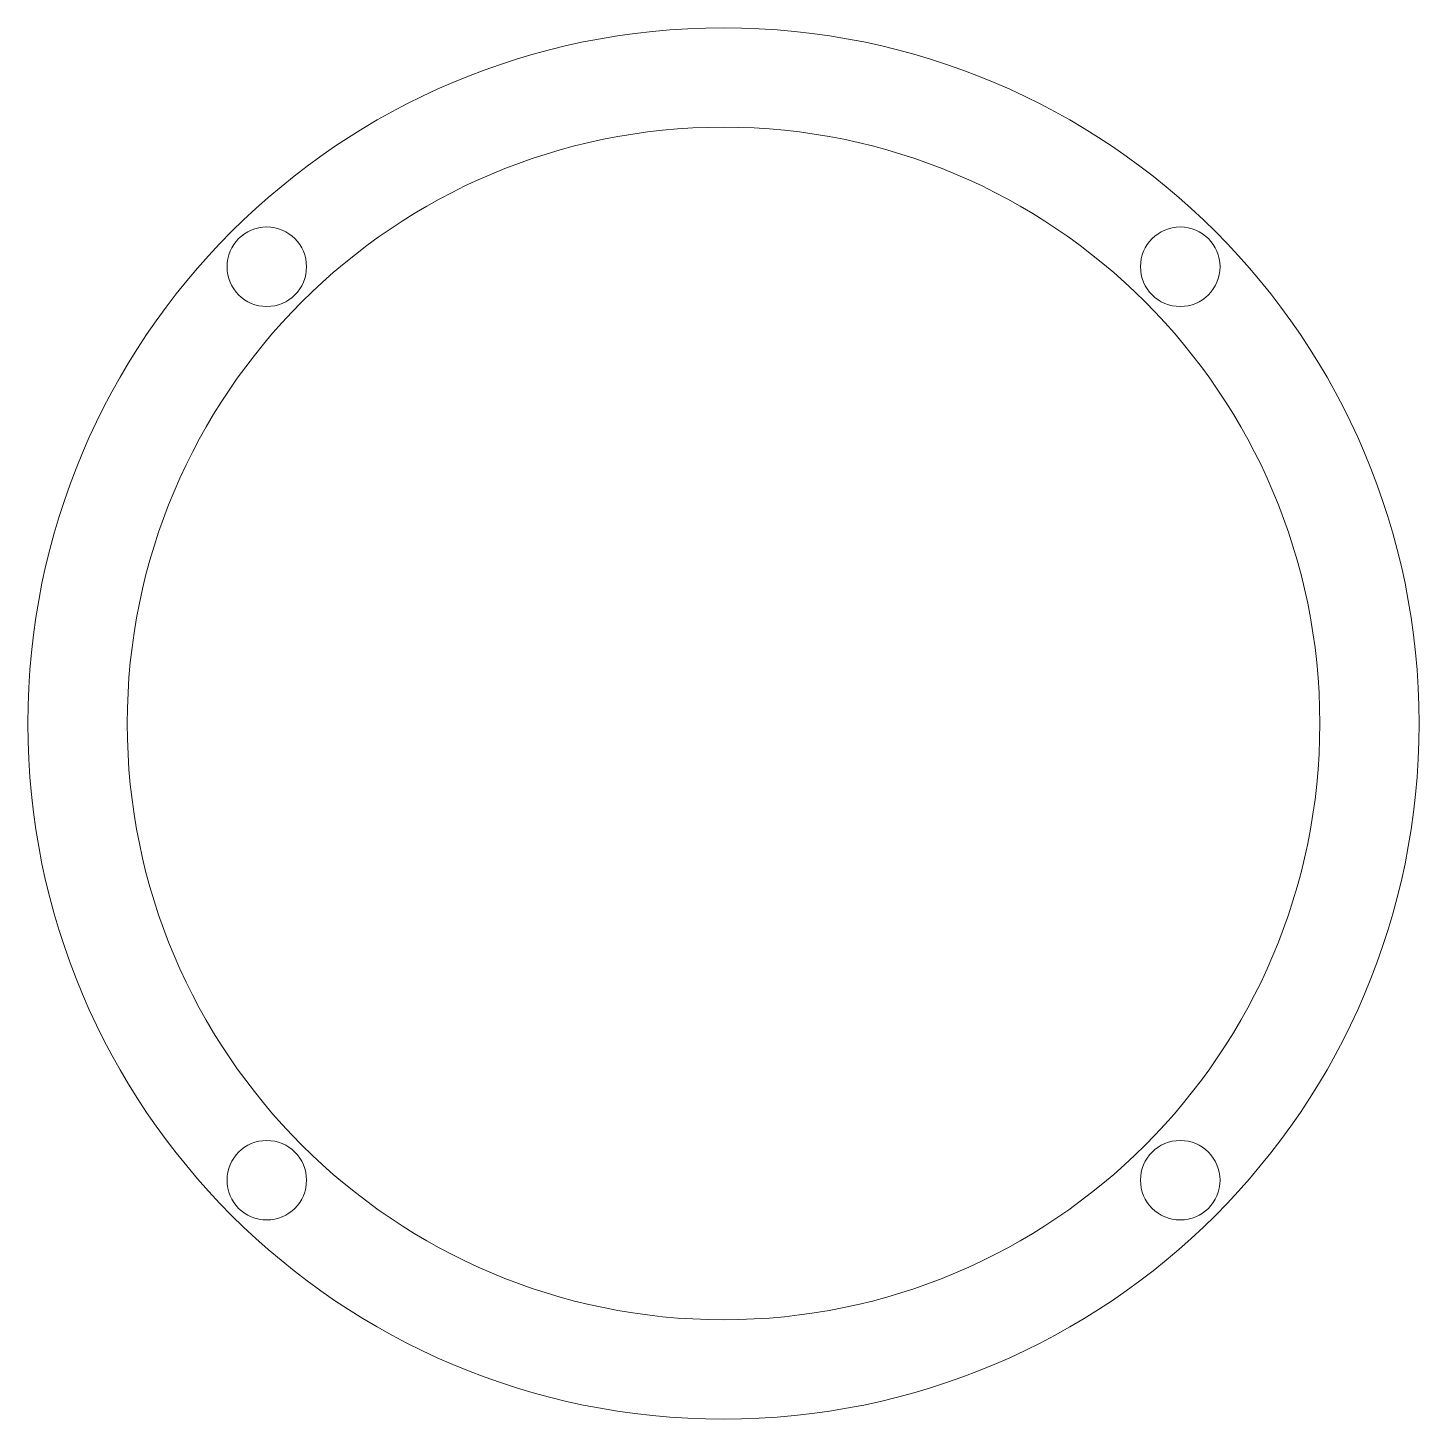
# Model space of a CAD drawing. Extents: x -15 to 125, y -15 to 125.
import ezdxf

# ---------------------------------------------------------------- set-up
doc = ezdxf.new("R2010")
doc.units = 0
doc.layers.get('0').update_dxf_attribs({"lineweight": 5, "true_color": 0xffffff})

msp = doc.modelspace()

# ---------------------------------------------------------------- linework, layer by layer
for centre, radius in [((54.72, 54.72), 70), ((54.72, 54.72), 60), ((8.76, 100.68), 4), ((100.68, 100.68), 4), ((8.76, 8.76), 4), ((100.68, 8.76), 4)]:
    msp.add_circle(centre, radius)

doc.saveas('drawing.dxf')
